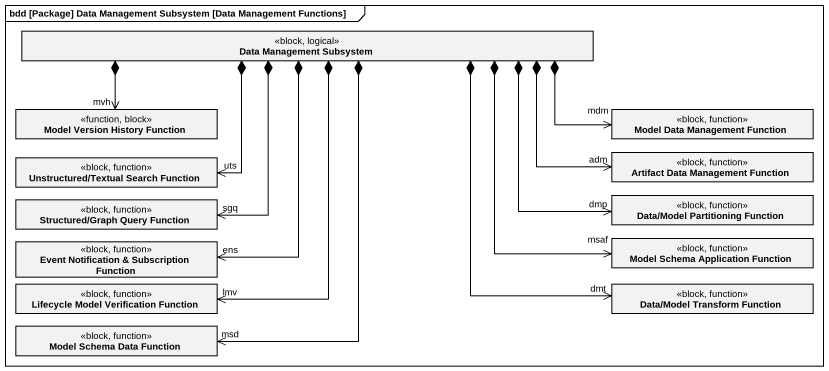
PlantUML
@startuml
mainframe bdd [Package] Data Management Subsystem [Data Management Functions]
hide circle
hide empty members
class "Data Management Subsystem" as Data_Management_Subsystem <<block, logical>>
class "Model Version History Function" as Model_Version_History <<function, block>>
class "Model Data Management Function" as Model_Data_Management <<block, function>>
class "Artifact Data Management Function" as Artifact_Data_Management <<block, function>>
class "Unstructured/Textual Search Function" as Unstructured_Textual_Search <<block, function>>
class "Data/Model Partitioning Function" as Data_Model_Partitioning <<block, function>>
class "Structured/Graph Query Function" as Structured_Graph_Query <<block, function>>
class "Event Notification & Subscription Function" as Event_Notification <<block, function>>
class "Model Schema Application Function" as Model_Schema_Application <<block, function>>
class "Lifecycle Model Verification Function" as Lifecycle_Model <<block, function>>
class "Data/Model Transform Function" as Data_Model_Transform <<block, function>>
class "Model Schema Data Function" as Model_Schema_Data_Function <<block, function>>
Data_Management_Subsystem *-left-> "mvh" Model_Version_History
Data_Management_Subsystem *-right-> "mdm" Model_Data_Management
Data_Management_Subsystem *-right-> "adm" Artifact_Data_Management
Data_Management_Subsystem *--> "uts" Unstructured_Textual_Search
Data_Management_Subsystem *-right-> "dmp" Data_Model_Partitioning
Data_Management_Subsystem *--> "sgq" Structured_Graph_Query
Data_Management_Subsystem *--> "ens" Event_Notification
Data_Management_Subsystem *-right-> "msaf" Model_Schema_Application
Data_Management_Subsystem *--> "lmv" Lifecycle_Model
Data_Management_Subsystem *--> "dmt" Data_Model_Transform
Data_Management_Subsystem *--> "msd" Model_Schema_Data_Function
@enduml
